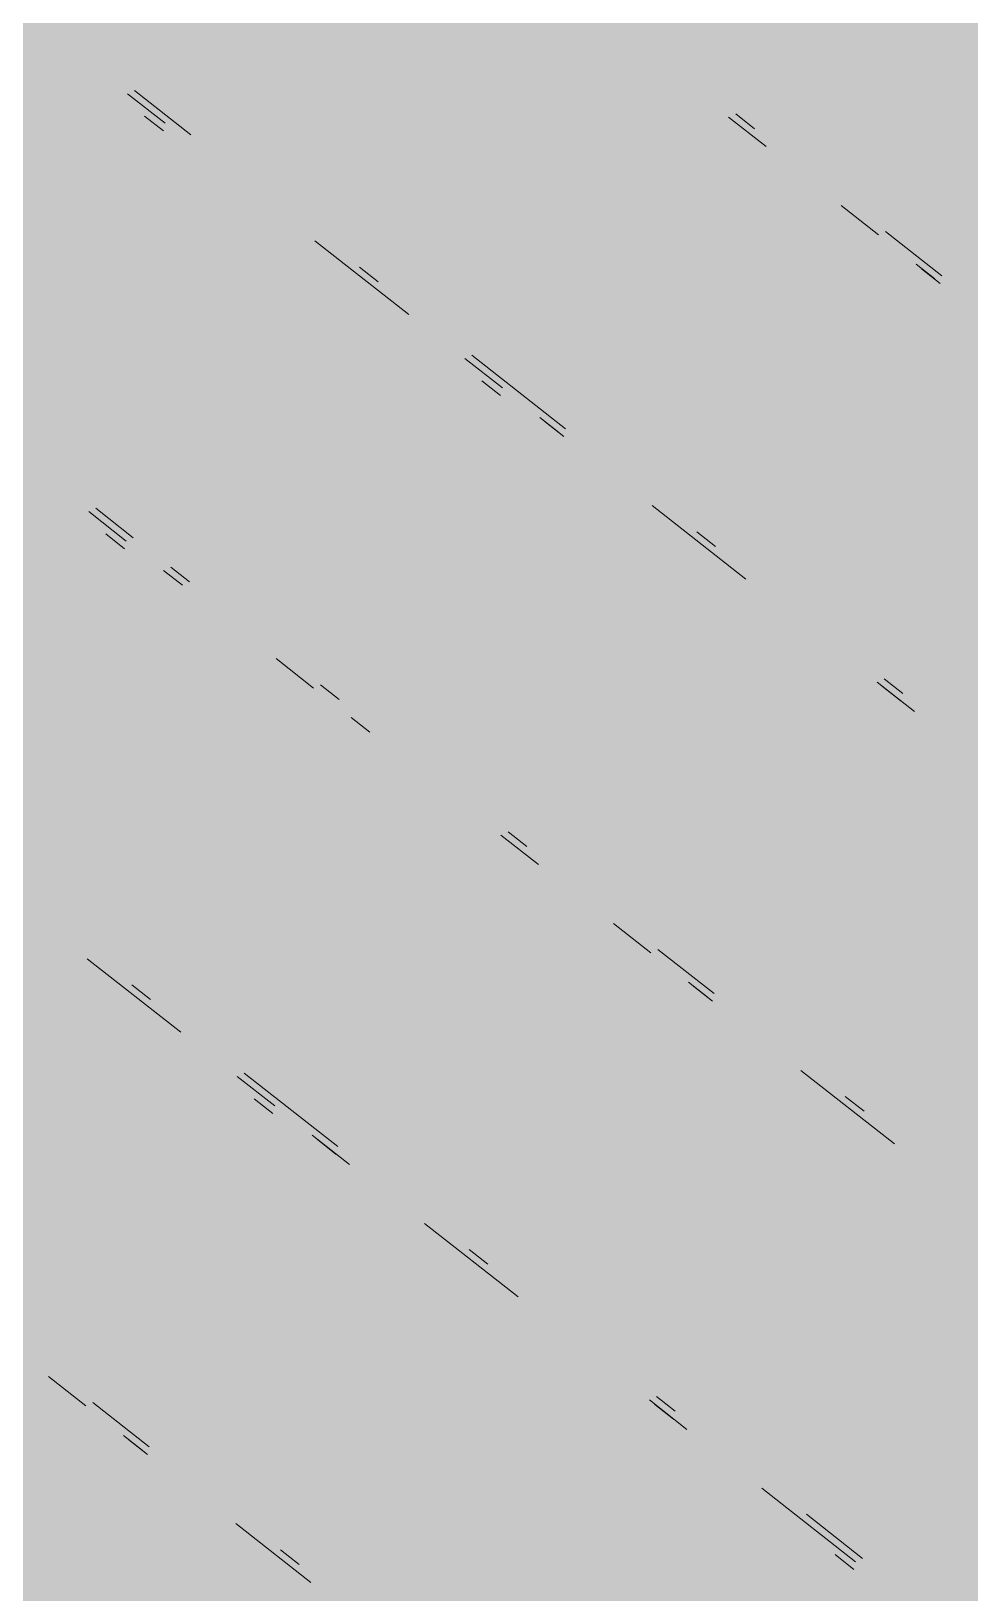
# Model space of a CAD drawing. Header units: millimetres. Extents: x 5 to 1315, y 5 to 292.
# Drawn here: x 1194.376 to 1196.045, y 80.608 to 83.386 of the extents above; entities that cross this region are included whole.
import ezdxf

# ---------------------------------------------------------------- set-up
doc = ezdxf.new("R2010")
doc.units = ezdxf.units.MM
doc.layers.add('EXISTING', color=7, linetype='Continuous')
doc.layers.add('IMAGES', color=7, linetype='Continuous')

# ---------------------------------------------------------------- blocks, each defined once
blk = doc.blocks.new('SHEET_03')
at = {"layer": 'EXISTING', "color": 250, "lineweight": 9}
for p, q in [((294.6598, 83.2022), (294.5599, 83.2807)), ((294.5474, 83.2748), (294.614, 83.2225)), ((294.611, 83.2088), (294.5776, 83.235)), ((295.6163, 83.2332), (295.683, 83.1809)), ((295.6621, 83.2129), (295.6288, 83.2391)), ((295.8163, 83.0763), (295.8829, 83.024)), ((295.9954, 82.9513), (295.8954, 83.0298)), ((294.8806, 83.0133), (295.0473, 82.8825)), ((294.9931, 82.9406), (294.9598, 82.9668)), ((295.9496, 82.9716), (295.9829, 82.9455)), ((295.9923, 82.9377), (295.959, 82.9638)), ((295.3264, 82.6791), (295.1597, 82.8098)), ((295.1473, 82.804), (295.2139, 82.7517)), ((295.2108, 82.738), (295.1775, 82.7641)), ((295.2806, 82.6993), (295.3139, 82.6732)), ((295.3233, 82.6654), (295.29, 82.6915)), ((294.4782, 82.5317), (294.5449, 82.4794)), ((294.5574, 82.4852), (294.4907, 82.5376)), ((295.4805, 82.5424), (295.6471, 82.4116)), ((294.5418, 82.4657), (294.5085, 82.4919)), ((295.593, 82.4698), (295.5597, 82.4959)), ((294.6115, 82.4271), (294.6448, 82.4009)), ((294.6573, 82.4068), (294.624, 82.4329)), ((294.8115, 82.2701), (294.8781, 82.2178)), ((295.8804, 82.2285), (295.9471, 82.1762)), ((295.9263, 82.2082), (295.8929, 82.2343)), ((294.9239, 82.1975), (294.8906, 82.2236)), ((295.9232, 82.1945), (295.8899, 82.2207)), ((294.9448, 82.1655), (294.9781, 82.1393)), ((295.2114, 81.9562), (295.2781, 81.9039)), ((295.2572, 81.9359), (295.2239, 81.9621)), ((295.4114, 81.7992), (295.478, 81.7469)), ((295.5905, 81.6743), (295.4905, 81.7528)), ((294.4757, 81.7362), (294.6423, 81.6054)), ((294.5882, 81.6636), (294.5549, 81.6898)), ((295.5447, 81.6946), (295.578, 81.6684)), ((295.5874, 81.6606), (295.5541, 81.6868)), ((294.9214, 81.402), (294.7548, 81.5328)), ((295.7446, 81.5377), (295.9113, 81.4069)), ((294.7423, 81.527), (294.809, 81.4746)), ((294.8059, 81.461), (294.7726, 81.4871)), ((295.8571, 81.465), (295.8238, 81.4912)), ((294.8756, 81.4223), (294.9423, 81.37)), ((294.9184, 81.3883), (294.8851, 81.4145)), ((295.0756, 81.2654), (295.2422, 81.1346)), ((295.1881, 81.1928), (295.1547, 81.2189)), ((294.4066, 80.9931), (294.4732, 80.9408)), ((294.5857, 80.8681), (294.4857, 80.9466)), ((295.4755, 80.9515), (295.5422, 80.8991)), ((295.5213, 80.9312), (295.488, 80.9573)), ((295.5183, 80.9175), (295.4849, 80.9436)), ((294.5399, 80.8884), (294.5732, 80.8623)), ((294.5826, 80.8545), (294.5493, 80.8806)), ((295.6755, 80.7945), (295.8421, 80.6637)), ((294.7398, 80.7315), (294.8731, 80.6269)), ((295.8546, 80.6696), (295.7546, 80.7481)), ((294.8523, 80.6589), (294.819, 80.685)), ((295.839, 80.65), (295.8057, 80.6762))]:
    blk.add_line(p, q, dxfattribs=at)
at = {"layer": 'IMAGES', "color": 7}
for points in [[(294.2491, 83.3856), (294.4418, 83.3856), (294.2491, 83.482), (294.4418, 83.482)], [(294.4418, 83.3856), (294.5382, 83.3856), (294.4418, 83.482), (294.5382, 83.482)], [(294.5382, 83.3856), (295.1164, 83.3856), (294.5382, 83.482), (295.1164, 83.482)], [(295.1164, 83.3856), (295.2127, 83.3856), (295.1164, 83.482), (295.2127, 83.482)], [(295.2127, 83.3856), (295.3091, 83.3856), (295.2127, 83.482), (295.3091, 83.482)], [(295.3091, 83.3856), (295.4055, 83.3856), (295.3091, 83.482), (295.4055, 83.482)], [(295.4055, 83.3856), (295.5018, 83.3856), (295.4055, 83.482), (295.5018, 83.482)], [(295.5018, 83.3856), (295.5982, 83.3856), (295.5018, 83.482), (295.5982, 83.482)], [(295.5982, 83.3856), (296.08, 83.3856), (295.5982, 83.482), (296.08, 83.482)], [(294.3455, 83.2892), (294.4418, 83.2892), (294.3455, 83.3856), (294.4418, 83.3856)], [(294.4418, 83.2892), (294.5382, 83.2892), (294.4418, 83.3856), (294.5382, 83.3856)], [(294.5382, 83.2892), (294.6345, 83.2892), (294.5382, 83.3856), (294.6345, 83.3856)], [(294.6345, 83.2892), (294.7309, 83.2892), (294.6345, 83.3856), (294.7309, 83.3856)], [(294.7309, 83.2892), (295.2127, 83.2892), (294.7309, 83.3856), (295.2127, 83.3856)], [(295.2127, 83.2892), (295.3091, 83.2892), (295.2127, 83.3856), (295.3091, 83.3856)], [(295.3091, 83.2892), (295.4055, 83.2892), (295.3091, 83.3856), (295.4055, 83.3856)], [(295.4055, 83.2892), (295.5982, 83.2892), (295.4055, 83.3856), (295.5982, 83.3856)], [(295.5982, 83.2892), (295.6945, 83.2892), (295.5982, 83.3856), (295.6945, 83.3856)], [(295.6945, 83.2892), (295.7909, 83.2892), (295.6945, 83.3856), (295.7909, 83.3856)], [(295.7909, 83.2892), (296.1764, 83.2892), (295.7909, 83.3856), (296.1764, 83.3856)], [(294.3455, 83.1928), (294.4418, 83.1928), (294.3455, 83.2892), (294.4418, 83.2892)], [(294.4418, 83.1928), (294.6345, 83.1928), (294.4418, 83.2892), (294.6345, 83.2892)], [(294.6345, 83.1928), (294.7309, 83.1928), (294.6345, 83.2892), (294.7309, 83.2892)], [(294.7309, 83.1928), (294.8273, 83.1928), (294.7309, 83.2892), (294.8273, 83.2892)], [(294.8273, 83.1928), (295.3091, 83.1928), (294.8273, 83.2892), (295.3091, 83.2892)], [(295.3091, 83.1928), (295.5018, 83.1928), (295.3091, 83.2892), (295.5018, 83.2892)], [(295.5018, 83.1928), (295.6945, 83.1928), (295.5018, 83.2892), (295.6945, 83.2892)], [(295.6945, 83.1928), (295.7909, 83.1928), (295.6945, 83.2892), (295.7909, 83.2892)], [(295.7909, 83.1928), (295.8873, 83.1928), (295.7909, 83.2892), (295.8873, 83.2892)], [(295.8873, 83.1928), (296.3691, 83.1928), (295.8873, 83.2892), (296.3691, 83.2892)], [(293.96, 83.0964), (294.4418, 83.0964), (293.96, 83.1928), (294.4418, 83.1928)], [(294.4418, 83.0964), (294.6345, 83.0964), (294.4418, 83.1928), (294.6345, 83.1928)], [(294.6345, 83.0964), (294.7309, 83.0964), (294.6345, 83.1928), (294.7309, 83.1928)], [(294.7309, 83.0964), (294.8273, 83.0964), (294.7309, 83.1928), (294.8273, 83.1928)], [(294.8273, 83.0964), (294.9236, 83.0964), (294.8273, 83.1928), (294.9236, 83.1928)], [(294.9236, 83.0964), (295.02, 83.0964), (294.9236, 83.1928), (295.02, 83.1928)], [(295.02, 83.0964), (295.5018, 83.0964), (295.02, 83.1928), (295.5018, 83.1928)], [(295.5018, 83.0964), (295.5982, 83.0964), (295.5018, 83.1928), (295.5982, 83.1928)], [(295.5982, 83.0964), (295.6945, 83.0964), (295.5982, 83.1928), (295.6945, 83.1928)], [(295.6945, 83.0964), (295.7909, 83.0964), (295.6945, 83.1928), (295.7909, 83.1928)], [(295.7909, 83.0964), (295.8873, 83.0964), (295.7909, 83.1928), (295.8873, 83.1928)], [(295.8873, 83.0964), (295.9836, 83.0964), (295.8873, 83.1928), (295.9836, 83.1928)], [(295.9836, 83.0964), (296.4655, 83.0964), (295.9836, 83.1928), (296.4655, 83.1928)], [(294.0564, 83), (294.5382, 83), (294.0564, 83.0964), (294.5382, 83.0964)], [(294.5382, 83), (294.6345, 83), (294.5382, 83.0964), (294.6345, 83.0964)], [(294.6345, 83), (294.7309, 83), (294.6345, 83.0964), (294.7309, 83.0964)], [(294.7309, 83), (294.9236, 83), (294.7309, 83.0964), (294.9236, 83.0964)], [(294.9236, 83), (295.02, 83), (294.9236, 83.0964), (295.02, 83.0964)], [(295.02, 83), (295.1164, 83), (295.02, 83.0964), (295.1164, 83.0964)], [(295.1164, 83), (295.6945, 83), (295.1164, 83.0964), (295.6945, 83.0964)], [(295.6945, 83), (295.7909, 83), (295.6945, 83.0964), (295.7909, 83.0964)], [(295.7909, 83), (295.9836, 83), (295.7909, 83.0964), (295.9836, 83.0964)], [(295.9836, 83), (296.08, 83), (295.9836, 83.0964), (296.08, 83.0964)], [(294.1527, 82.9036), (294.7309, 82.9036), (294.1527, 83), (294.7309, 83)], [(294.7309, 82.9036), (294.8273, 82.9036), (294.7309, 83), (294.8273, 83)], [(294.8273, 82.9036), (294.9236, 82.9036), (294.8273, 83), (294.9236, 83)], [(294.9236, 82.9036), (295.02, 82.9036), (294.9236, 83), (295.02, 83)], [(295.02, 82.9036), (295.1164, 82.9036), (295.02, 83), (295.1164, 83)], [(295.1164, 82.9036), (295.2127, 82.9036), (295.1164, 83), (295.2127, 83)], [(295.2127, 82.9036), (295.6945, 82.9036), (295.2127, 83), (295.6945, 83)], [(295.6945, 82.9036), (295.7909, 82.9036), (295.6945, 83), (295.7909, 83)], [(295.7909, 82.9036), (295.8873, 82.9036), (295.7909, 83), (295.8873, 83)], [(295.8873, 82.9036), (296.08, 82.9036), (295.8873, 83), (296.08, 83)], [(294.2491, 82.8072), (294.8273, 82.8072), (294.2491, 82.9036), (294.8273, 82.9036)], [(294.8273, 82.8072), (294.9236, 82.8072), (294.8273, 82.9036), (294.9236, 82.9036)], [(294.9236, 82.8072), (295.1164, 82.8072), (294.9236, 82.9036), (295.1164, 82.9036)], [(295.1164, 82.8072), (295.2127, 82.8072), (295.1164, 82.9036), (295.2127, 82.9036)], [(295.2127, 82.8072), (295.3091, 82.8072), (295.2127, 82.9036), (295.3091, 82.9036)], [(295.3091, 82.8072), (295.7909, 82.8072), (295.3091, 82.9036), (295.7909, 82.9036)], [(295.7909, 82.8072), (295.8873, 82.8072), (295.7909, 82.9036), (295.8873, 82.9036)], [(295.8873, 82.8072), (295.9836, 82.8072), (295.8873, 82.9036), (295.9836, 82.9036)], [(295.9836, 82.8072), (296.08, 82.8072), (295.9836, 82.9036), (296.08, 82.9036)], [(294.3455, 82.7108), (294.4418, 82.7108), (294.3455, 82.8072), (294.4418, 82.8072)], [(294.4418, 82.7108), (294.9236, 82.7108), (294.4418, 82.8072), (294.9236, 82.8072)], [(294.9236, 82.7108), (295.02, 82.7108), (294.9236, 82.8072), (295.02, 82.8072)], [(295.02, 82.7108), (295.1164, 82.7108), (295.02, 82.8072), (295.1164, 82.8072)], [(295.1164, 82.7108), (295.3091, 82.7108), (295.1164, 82.8072), (295.3091, 82.8072)], [(295.3091, 82.7108), (295.5018, 82.7108), (295.3091, 82.8072), (295.5018, 82.8072)], [(295.5018, 82.7108), (295.9836, 82.7108), (295.5018, 82.8072), (295.9836, 82.8072)], [(295.9836, 82.7108), (296.08, 82.7108), (295.9836, 82.8072), (296.08, 82.8072)], [(294.3455, 82.518), (294.4418, 82.518), (294.3455, 82.7108), (294.4418, 82.7108)], [(294.4418, 82.6144), (294.5382, 82.6144), (294.4418, 82.7108), (294.5382, 82.7108)], [(294.5382, 82.6144), (294.6345, 82.6144), (294.5382, 82.7108), (294.6345, 82.7108)], [(294.6345, 82.6144), (295.2127, 82.6144), (294.6345, 82.7108), (295.2127, 82.7108)], [(295.2127, 82.6144), (295.4055, 82.6144), (295.2127, 82.7108), (295.4055, 82.7108)], [(295.4055, 82.6144), (295.5018, 82.6144), (295.4055, 82.7108), (295.5018, 82.7108)], [(295.5018, 82.6144), (295.5982, 82.6144), (295.5018, 82.7108), (295.5982, 82.7108)], [(295.5982, 82.6144), (296.08, 82.6144), (295.5982, 82.7108), (296.08, 82.7108)], [(294.4418, 82.518), (294.5382, 82.518), (294.4418, 82.6144), (294.5382, 82.6144)], [(294.5382, 82.518), (294.6345, 82.518), (294.5382, 82.6144), (294.6345, 82.6144)], [(294.6345, 82.518), (294.7309, 82.518), (294.6345, 82.6144), (294.7309, 82.6144)], [(294.7309, 82.518), (295.2127, 82.518), (294.7309, 82.6144), (295.2127, 82.6144)], [(295.2127, 82.518), (295.3091, 82.518), (295.2127, 82.6144), (295.3091, 82.6144)], [(295.3091, 82.518), (295.4055, 82.518), (295.3091, 82.6144), (295.4055, 82.6144)], [(295.4055, 82.518), (295.5018, 82.518), (295.4055, 82.6144), (295.5018, 82.6144)], [(295.5018, 82.518), (295.5982, 82.518), (295.5018, 82.6144), (295.5982, 82.6144)], [(295.5982, 82.518), (295.6945, 82.518), (295.5982, 82.6144), (295.6945, 82.6144)], [(295.6945, 82.518), (296.1764, 82.518), (295.6945, 82.6144), (296.1764, 82.6144)], [(294.3455, 82.4216), (294.4418, 82.4216), (294.3455, 82.518), (294.4418, 82.518)], [(294.4418, 82.4216), (294.5382, 82.4216), (294.4418, 82.518), (294.5382, 82.518)], [(294.5382, 82.4216), (294.6345, 82.4216), (294.5382, 82.518), (294.6345, 82.518)], [(294.6345, 82.4216), (294.7309, 82.4216), (294.6345, 82.518), (294.7309, 82.518)], [(294.7309, 82.4216), (294.8273, 82.4216), (294.7309, 82.518), (294.8273, 82.518)], [(294.8273, 82.4216), (294.9236, 82.4216), (294.8273, 82.518), (294.9236, 82.518)], [(294.9236, 82.4216), (295.3091, 82.4216), (294.9236, 82.518), (295.3091, 82.518)], [(295.3091, 82.4216), (295.5018, 82.4216), (295.3091, 82.518), (295.5018, 82.518)], [(295.5018, 82.4216), (295.6945, 82.4216), (295.5018, 82.518), (295.6945, 82.518)], [(295.6945, 82.4216), (295.8873, 82.4216), (295.6945, 82.518), (295.8873, 82.518)], [(295.8873, 82.4216), (296.3691, 82.4216), (295.8873, 82.518), (296.3691, 82.518)], [(293.96, 82.3252), (294.4418, 82.3252), (293.96, 82.4216), (294.4418, 82.4216)], [(294.4418, 82.3252), (294.5382, 82.3252), (294.4418, 82.4216), (294.5382, 82.4216)], [(294.5382, 82.3252), (294.6345, 82.3252), (294.5382, 82.4216), (294.6345, 82.4216)], [(294.6345, 82.3252), (294.7309, 82.3252), (294.6345, 82.4216), (294.7309, 82.4216)], [(294.7309, 82.3252), (294.8273, 82.3252), (294.7309, 82.4216), (294.8273, 82.4216)], [(294.8273, 82.3252), (294.9236, 82.3252), (294.8273, 82.4216), (294.9236, 82.4216)], [(294.9236, 82.3252), (295.02, 82.3252), (294.9236, 82.4216), (295.02, 82.4216)], [(295.02, 82.3252), (295.4055, 82.3252), (295.02, 82.4216), (295.4055, 82.4216)], [(295.4055, 82.3252), (295.5018, 82.3252), (295.4055, 82.4216), (295.5018, 82.4216)], [(295.5018, 82.3252), (295.5982, 82.3252), (295.5018, 82.4216), (295.5982, 82.4216)], [(295.5982, 82.3252), (295.7909, 82.3252), (295.5982, 82.4216), (295.7909, 82.4216)], [(295.7909, 82.3252), (295.8873, 82.3252), (295.7909, 82.4216), (295.8873, 82.4216)], [(295.8873, 82.3252), (295.9836, 82.3252), (295.8873, 82.4216), (295.9836, 82.4216)], [(295.9836, 82.3252), (296.4655, 82.3252), (295.9836, 82.4216), (296.4655, 82.4216)], [(294.0564, 82.2288), (294.5382, 82.2288), (294.0564, 82.3252), (294.5382, 82.3252)], [(294.5382, 82.2288), (294.6345, 82.2288), (294.5382, 82.3252), (294.6345, 82.3252)], [(294.6345, 82.2288), (294.7309, 82.2288), (294.6345, 82.3252), (294.7309, 82.3252)], [(294.7309, 82.2288), (294.8273, 82.2288), (294.7309, 82.3252), (294.8273, 82.3252)], [(294.8273, 82.2288), (294.9236, 82.2288), (294.8273, 82.3252), (294.9236, 82.3252)], [(294.9236, 82.2288), (295.5982, 82.2288), (294.9236, 82.3252), (295.5982, 82.3252)], [(295.5982, 82.2288), (295.6945, 82.2288), (295.5982, 82.3252), (295.6945, 82.3252)], [(295.6945, 82.2288), (295.7909, 82.2288), (295.6945, 82.3252), (295.7909, 82.3252)], [(295.7909, 82.2288), (295.8873, 82.2288), (295.7909, 82.3252), (295.8873, 82.3252)], [(295.8873, 82.2288), (295.9836, 82.2288), (295.8873, 82.3252), (295.9836, 82.3252)], [(295.9836, 82.2288), (296.08, 82.2288), (295.9836, 82.3252), (296.08, 82.3252)], [(294.1527, 82.1324), (294.6345, 82.1324), (294.1527, 82.2288), (294.6345, 82.2288)], [(294.6345, 82.1324), (294.8273, 82.1324), (294.6345, 82.2288), (294.8273, 82.2288)], [(294.8273, 82.1324), (295.02, 82.1324), (294.8273, 82.2288), (295.02, 82.2288)], [(295.02, 82.1324), (295.1164, 82.1324), (295.02, 82.2288), (295.1164, 82.2288)], [(295.1164, 82.1324), (295.2127, 82.1324), (295.1164, 82.2288), (295.2127, 82.2288)], [(295.2127, 82.1324), (295.6945, 82.1324), (295.2127, 82.2288), (295.6945, 82.2288)], [(295.6945, 82.1324), (295.7909, 82.1324), (295.6945, 82.2288), (295.7909, 82.2288)], [(295.7909, 82.1324), (295.8873, 82.1324), (295.7909, 82.2288), (295.8873, 82.2288)], [(295.8873, 82.1324), (295.9836, 82.1324), (295.8873, 82.2288), (295.9836, 82.2288)], [(295.9836, 82.036), (296.08, 82.036), (295.9836, 82.2288), (296.08, 82.2288)], [(294.2491, 82.036), (294.9236, 82.036), (294.2491, 82.1324), (294.9236, 82.1324)], [(294.9236, 82.036), (295.2127, 82.036), (294.9236, 82.1324), (295.2127, 82.1324)], [(295.2127, 82.036), (295.3091, 82.036), (295.2127, 82.1324), (295.3091, 82.1324)], [(295.3091, 82.036), (295.7909, 82.036), (295.3091, 82.1324), (295.7909, 82.1324)], [(295.7909, 82.036), (295.8873, 82.036), (295.7909, 82.1324), (295.8873, 82.1324)], [(295.8873, 82.036), (295.9836, 82.036), (295.8873, 82.1324), (295.9836, 82.1324)], [(294.3455, 81.9396), (294.4418, 81.9396), (294.3455, 82.036), (294.4418, 82.036)], [(294.4418, 81.9396), (294.9236, 81.9396), (294.4418, 82.036), (294.9236, 82.036)], [(294.9236, 81.9396), (295.02, 81.9396), (294.9236, 82.036), (295.02, 82.036)], [(295.02, 81.9396), (295.1164, 81.9396), (295.02, 82.036), (295.1164, 82.036)], [(295.1164, 81.9396), (295.3091, 81.9396), (295.1164, 82.036), (295.3091, 82.036)], [(295.3091, 81.9396), (295.4055, 81.9396), (295.3091, 82.036), (295.4055, 82.036)], [(295.4055, 81.9396), (295.5018, 81.9396), (295.4055, 82.036), (295.5018, 82.036)], [(295.5018, 81.9396), (295.8873, 81.9396), (295.5018, 82.036), (295.8873, 82.036)], [(295.8873, 81.9396), (295.9836, 81.9396), (295.8873, 82.036), (295.9836, 82.036)], [(295.9836, 81.9396), (296.08, 81.9396), (295.9836, 82.036), (296.08, 82.036)], [(294.3455, 81.8432), (294.4418, 81.8432), (294.3455, 81.9396), (294.4418, 81.9396)], [(294.4418, 81.8432), (294.5382, 81.8432), (294.4418, 81.9396), (294.5382, 81.9396)], [(294.5382, 81.8432), (295.02, 81.8432), (294.5382, 81.9396), (295.02, 81.9396)], [(295.02, 81.8432), (295.1164, 81.8432), (295.02, 81.9396), (295.1164, 81.9396)], [(295.1164, 81.8432), (295.2127, 81.8432), (295.1164, 81.9396), (295.2127, 81.9396)], [(295.2127, 81.8432), (295.3091, 81.8432), (295.2127, 81.9396), (295.3091, 81.9396)], [(295.3091, 81.8432), (295.4055, 81.8432), (295.3091, 81.9396), (295.4055, 81.9396)], [(295.4055, 81.8432), (295.5018, 81.8432), (295.4055, 81.9396), (295.5018, 81.9396)], [(295.5018, 81.8432), (295.5982, 81.8432), (295.5018, 81.9396), (295.5982, 81.9396)], [(295.5982, 81.8432), (296.08, 81.8432), (295.5982, 81.9396), (296.08, 81.9396)], [(294.3455, 81.7468), (294.4418, 81.7468), (294.3455, 81.8432), (294.4418, 81.8432)], [(294.4418, 81.7468), (294.5382, 81.7468), (294.4418, 81.8432), (294.5382, 81.8432)], [(294.5382, 81.7468), (295.1164, 81.7468), (294.5382, 81.8432), (295.1164, 81.8432)], [(295.1164, 81.7468), (295.2127, 81.7468), (295.1164, 81.8432), (295.2127, 81.8432)], [(295.2127, 81.7468), (295.3091, 81.7468), (295.2127, 81.8432), (295.3091, 81.8432)], [(295.3091, 81.7468), (295.4055, 81.7468), (295.3091, 81.8432), (295.4055, 81.8432)], [(295.4055, 81.7468), (295.5018, 81.7468), (295.4055, 81.8432), (295.5018, 81.8432)], [(295.5018, 81.7468), (295.5982, 81.7468), (295.5018, 81.8432), (295.5982, 81.8432)], [(295.5982, 81.7468), (295.6945, 81.7468), (295.5982, 81.8432), (295.6945, 81.8432)], [(295.6945, 81.7468), (296.1764, 81.7468), (295.6945, 81.8432), (296.1764, 81.8432)], [(294.3455, 81.6504), (294.4418, 81.6504), (294.3455, 81.7468), (294.4418, 81.7468)], [(294.4418, 81.6504), (294.6345, 81.6504), (294.4418, 81.7468), (294.6345, 81.7468)], [(294.6345, 81.6504), (295.3091, 81.6504), (294.6345, 81.7468), (295.3091, 81.7468)], [(295.3091, 81.6504), (295.4055, 81.6504), (295.3091, 81.7468), (295.4055, 81.7468)], [(295.4055, 81.6504), (295.5018, 81.6504), (295.4055, 81.7468), (295.5018, 81.7468)], [(295.5018, 81.6504), (295.5982, 81.6504), (295.5018, 81.7468), (295.5982, 81.7468)], [(295.5982, 81.6504), (295.6945, 81.6504), (295.5982, 81.7468), (295.6945, 81.7468)], [(295.6945, 81.6504), (295.7909, 81.6504), (295.6945, 81.7468), (295.7909, 81.7468)], [(295.7909, 81.6504), (296.4655, 81.6504), (295.7909, 81.7468), (296.4655, 81.7468)], [(293.96, 81.554), (294.4418, 81.554), (293.96, 81.6504), (294.4418, 81.6504)], [(294.4418, 81.554), (294.5382, 81.554), (294.4418, 81.6504), (294.5382, 81.6504)], [(294.5382, 81.554), (294.7309, 81.554), (294.5382, 81.6504), (294.7309, 81.6504)], [(294.7309, 81.554), (294.8273, 81.554), (294.7309, 81.6504), (294.8273, 81.6504)], [(294.8273, 81.554), (294.9236, 81.554), (294.8273, 81.6504), (294.9236, 81.6504)], [(294.9236, 81.554), (295.4055, 81.554), (294.9236, 81.6504), (295.4055, 81.6504)], [(295.4055, 81.554), (295.5018, 81.554), (295.4055, 81.6504), (295.5018, 81.6504)], [(295.5018, 81.554), (295.5982, 81.554), (295.5018, 81.6504), (295.5982, 81.6504)], [(295.5982, 81.554), (295.7909, 81.554), (295.5982, 81.6504), (295.7909, 81.6504)], [(295.7909, 81.554), (295.8873, 81.554), (295.7909, 81.6504), (295.8873, 81.6504)], [(295.8873, 81.554), (296.4655, 81.554), (295.8873, 81.6504), (296.4655, 81.6504)], [(294.0564, 81.4576), (294.5382, 81.4576), (294.0564, 81.554), (294.5382, 81.554)], [(294.5382, 81.4576), (294.6345, 81.4576), (294.5382, 81.554), (294.6345, 81.554)], [(294.6345, 81.4576), (294.7309, 81.4576), (294.6345, 81.554), (294.7309, 81.554)], [(294.7309, 81.4576), (294.9236, 81.4576), (294.7309, 81.554), (294.9236, 81.554)], [(294.9236, 81.4576), (295.02, 81.4576), (294.9236, 81.554), (295.02, 81.554)], [(295.02, 81.4576), (295.5018, 81.4576), (295.02, 81.554), (295.5018, 81.554)], [(295.5018, 81.4576), (295.5982, 81.4576), (295.5018, 81.554), (295.5982, 81.554)], [(295.5982, 81.4576), (295.6945, 81.4576), (295.5982, 81.554), (295.6945, 81.554)], [(295.6945, 81.4576), (295.8873, 81.4576), (295.6945, 81.554), (295.8873, 81.554)], [(295.8873, 81.4576), (295.9836, 81.4576), (295.8873, 81.554), (295.9836, 81.554)], [(295.9836, 81.4576), (296.5618, 81.4576), (295.9836, 81.554), (296.5618, 81.554)], [(294.1527, 81.3612), (294.6345, 81.3612), (294.1527, 81.4576), (294.6345, 81.4576)], [(294.6345, 81.3612), (294.7309, 81.3612), (294.6345, 81.4576), (294.7309, 81.4576)], [(294.7309, 81.3612), (294.8273, 81.3612), (294.7309, 81.4576), (294.8273, 81.4576)], [(294.8273, 81.3612), (295.02, 81.3612), (294.8273, 81.4576), (295.02, 81.4576)], [(295.02, 81.3612), (295.1164, 81.3612), (295.02, 81.4576), (295.1164, 81.4576)], [(295.1164, 81.3612), (295.6945, 81.3612), (295.1164, 81.4576), (295.6945, 81.4576)], [(295.6945, 81.3612), (295.7909, 81.3612), (295.6945, 81.4576), (295.7909, 81.4576)], [(295.7909, 81.3612), (295.9836, 81.3612), (295.7909, 81.4576), (295.9836, 81.4576)], [(295.9836, 81.3612), (296.08, 81.3612), (295.9836, 81.4576), (296.08, 81.4576)], [(294.2491, 81.2648), (294.7309, 81.2648), (294.2491, 81.3612), (294.7309, 81.3612)], [(294.7309, 81.2648), (294.8273, 81.2648), (294.7309, 81.3612), (294.8273, 81.3612)], [(294.8273, 81.2648), (294.9236, 81.2648), (294.8273, 81.3612), (294.9236, 81.3612)], [(294.9236, 81.2648), (295.1164, 81.2648), (294.9236, 81.3612), (295.1164, 81.3612)], [(295.1164, 81.2648), (295.2127, 81.2648), (295.1164, 81.3612), (295.2127, 81.3612)], [(295.2127, 81.2648), (295.3091, 81.2648), (295.2127, 81.3612), (295.3091, 81.3612)], [(295.3091, 81.2648), (295.8873, 81.2648), (295.3091, 81.3612), (295.8873, 81.3612)], [(295.8873, 81.2648), (295.9836, 81.2648), (295.8873, 81.3612), (295.9836, 81.3612)], [(295.9836, 81.2648), (296.1764, 81.2648), (295.9836, 81.3612), (296.1764, 81.3612)], [(294.3455, 81.1684), (294.8273, 81.1684), (294.3455, 81.2648), (294.8273, 81.2648)], [(294.8273, 81.1684), (294.9236, 81.1684), (294.8273, 81.2648), (294.9236, 81.2648)], [(294.9236, 81.1684), (295.02, 81.1684), (294.9236, 81.2648), (295.02, 81.2648)], [(295.02, 81.1684), (295.2127, 81.1684), (295.02, 81.2648), (295.2127, 81.2648)], [(295.2127, 81.1684), (295.3091, 81.1684), (295.2127, 81.2648), (295.3091, 81.2648)], [(295.3091, 81.1684), (295.4055, 81.1684), (295.3091, 81.2648), (295.4055, 81.2648)], [(295.4055, 81.1684), (295.8873, 81.1684), (295.4055, 81.2648), (295.8873, 81.2648)], [(295.8873, 81.1684), (295.9836, 81.1684), (295.8873, 81.2648), (295.9836, 81.2648)], [(295.9836, 81.1684), (296.08, 81.1684), (295.9836, 81.2648), (296.08, 81.2648)], [(294.3455, 81.072), (294.4418, 81.072), (294.3455, 81.1684), (294.4418, 81.1684)], [(294.4418, 81.072), (295.02, 81.072), (294.4418, 81.1684), (295.02, 81.1684)], [(295.02, 81.072), (295.1164, 81.072), (295.02, 81.1684), (295.1164, 81.1684)], [(295.1164, 81.072), (295.3091, 81.072), (295.1164, 81.1684), (295.3091, 81.1684)], [(295.3091, 81.072), (295.4055, 81.072), (295.3091, 81.1684), (295.4055, 81.1684)], [(295.4055, 81.072), (295.5018, 81.072), (295.4055, 81.1684), (295.5018, 81.1684)], [(295.5018, 81.072), (295.9836, 81.072), (295.5018, 81.1684), (295.9836, 81.1684)], [(295.9836, 81.072), (296.08, 81.072), (295.9836, 81.1684), (296.08, 81.1684)], [(294.3455, 80.9756), (294.4418, 80.9756), (294.3455, 81.072), (294.4418, 81.072)], [(294.4418, 80.9756), (294.5382, 80.9756), (294.4418, 81.072), (294.5382, 81.072)], [(294.5382, 80.9756), (294.6345, 80.9756), (294.5382, 81.072), (294.6345, 81.072)], [(294.6345, 80.9756), (295.1164, 80.9756), (294.6345, 81.072), (295.1164, 81.072)], [(295.1164, 80.9756), (295.2127, 80.9756), (295.1164, 81.072), (295.2127, 81.072)], [(295.2127, 80.9756), (295.3091, 80.9756), (295.2127, 81.072), (295.3091, 81.072)], [(295.3091, 80.9756), (295.5018, 80.9756), (295.3091, 81.072), (295.5018, 81.072)], [(295.5018, 80.9756), (295.5982, 80.9756), (295.5018, 81.072), (295.5982, 81.072)], [(295.5982, 80.9756), (296.1764, 80.9756), (295.5982, 81.072), (296.1764, 81.072)], [(294.3455, 80.8792), (294.4418, 80.8792), (294.3455, 80.9756), (294.4418, 80.9756)], [(294.4418, 80.8792), (294.5382, 80.8792), (294.4418, 80.9756), (294.5382, 80.9756)], [(294.5382, 80.8792), (294.6345, 80.8792), (294.5382, 80.9756), (294.6345, 80.9756)], [(294.6345, 80.8792), (294.7309, 80.8792), (294.6345, 80.9756), (294.7309, 80.9756)], [(294.7309, 80.8792), (294.8273, 80.8792), (294.7309, 80.9756), (294.8273, 80.9756)], [(294.8273, 80.8792), (295.4055, 80.8792), (294.8273, 80.9756), (295.4055, 80.9756)], [(295.4055, 80.8792), (295.5982, 80.8792), (295.4055, 80.9756), (295.5982, 80.9756)], [(295.5982, 80.8792), (295.6945, 80.8792), (295.5982, 80.9756), (295.6945, 80.9756)], [(295.6945, 80.8792), (295.7909, 80.8792), (295.6945, 80.9756), (295.7909, 80.9756)], [(295.7909, 80.8792), (296.2727, 80.8792), (295.7909, 80.9756), (296.2727, 80.9756)], [(294.3455, 80.7827), (294.4418, 80.7827), (294.3455, 80.8792), (294.4418, 80.8792)], [(294.4418, 80.7827), (294.5382, 80.7827), (294.4418, 80.8792), (294.5382, 80.8792)], [(294.5382, 80.7827), (294.7309, 80.7827), (294.5382, 80.8792), (294.7309, 80.8792)], [(294.7309, 80.7827), (294.8273, 80.7827), (294.7309, 80.8792), (294.8273, 80.8792)], [(294.8273, 80.7827), (294.9236, 80.7827), (294.8273, 80.8792), (294.9236, 80.8792)], [(294.9236, 80.7827), (295.4055, 80.7827), (294.9236, 80.8792), (295.4055, 80.8792)], [(295.4055, 80.7827), (295.5018, 80.7827), (295.4055, 80.8792), (295.5018, 80.8792)], [(295.5018, 80.7827), (295.5982, 80.7827), (295.5018, 80.8792), (295.5982, 80.8792)], [(295.5982, 80.7827), (295.6945, 80.7827), (295.5982, 80.8792), (295.6945, 80.8792)], [(295.6945, 80.7827), (295.7909, 80.7827), (295.6945, 80.8792), (295.7909, 80.8792)], [(295.7909, 80.7827), (295.8873, 80.7827), (295.7909, 80.8792), (295.8873, 80.8792)], [(295.8873, 80.7827), (296.3691, 80.7827), (295.8873, 80.8792), (296.3691, 80.8792)], [(294.0564, 80.6863), (294.5382, 80.6863), (294.0564, 80.7827), (294.5382, 80.7827)], [(294.5382, 80.6863), (294.6345, 80.6863), (294.5382, 80.7827), (294.6345, 80.7827)], [(294.6345, 80.6863), (294.8273, 80.6863), (294.6345, 80.7827), (294.8273, 80.7827)], [(294.8273, 80.6863), (295.02, 80.6863), (294.8273, 80.7827), (295.02, 80.7827)], [(295.02, 80.6863), (295.5018, 80.6863), (295.02, 80.7827), (295.5018, 80.7827)], [(295.5018, 80.6863), (295.5982, 80.6863), (295.5018, 80.7827), (295.5982, 80.7827)], [(295.5982, 80.6863), (295.6945, 80.6863), (295.5982, 80.7827), (295.6945, 80.7827)], [(295.6945, 80.6863), (295.8873, 80.6863), (295.6945, 80.7827), (295.8873, 80.7827)], [(295.8873, 80.6863), (295.9836, 80.6863), (295.8873, 80.7827), (295.9836, 80.7827)], [(295.9836, 80.6863), (296.5618, 80.6863), (295.9836, 80.7827), (296.5618, 80.7827)], [(294.2491, 80.5899), (294.6345, 80.5899), (294.2491, 80.6863), (294.6345, 80.6863)], [(294.6345, 80.5899), (294.7309, 80.5899), (294.6345, 80.6863), (294.7309, 80.6863)], [(294.7309, 80.5899), (294.9236, 80.5899), (294.7309, 80.6863), (294.9236, 80.6863)], [(294.9236, 80.5899), (295.02, 80.5899), (294.9236, 80.6863), (295.02, 80.6863)], [(295.02, 80.5899), (295.1164, 80.5899), (295.02, 80.6863), (295.1164, 80.6863)], [(295.1164, 80.5899), (295.5982, 80.5899), (295.1164, 80.6863), (295.5982, 80.6863)], [(295.5982, 80.5899), (295.6945, 80.5899), (295.5982, 80.6863), (295.6945, 80.6863)], [(295.6945, 80.5899), (295.7909, 80.5899), (295.6945, 80.6863), (295.7909, 80.6863)], [(295.7909, 80.5899), (295.9836, 80.5899), (295.7909, 80.6863), (295.9836, 80.6863)], [(295.9836, 80.5899), (296.08, 80.5899), (295.9836, 80.6863), (296.08, 80.6863)]]:
    blk.add_solid(points, dxfattribs=at)

msp = doc.modelspace()

# ---------------------------------------------------------------- block references
msp.add_blockref('SHEET_03', (900, 0))

doc.saveas('drawing.dxf')
